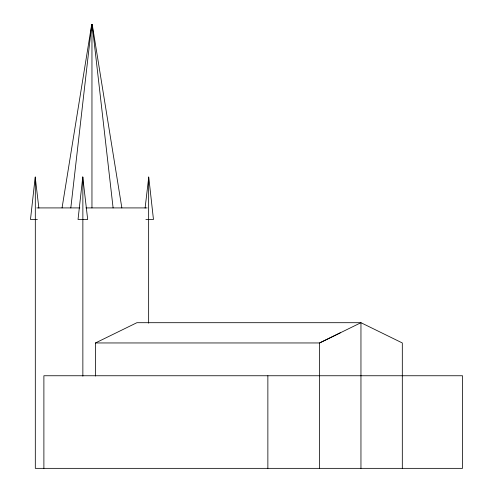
<?xml version="1.0" encoding="UTF-8"?>
<svg xmlns="http://www.w3.org/2000/svg" width="493" height="493" viewBox="0 0 493 493"><rect width="100%" height="100%" fill="white"/><g stroke="black" fill="none" stroke-linecap="round" stroke-linejoin="round"><path stroke-width="0.74" d="M145.09 208.126L148.744 177.049L153.465 219.49L145.891 219.49M70.813 207.917L91.741 24.65M62.056 207.917L91.661 24.65L92.259 24.65L121.857 207.917M95.488 376.036L95.488 342.955L136.894 322.699L360.956 322.699L402.313 342.955L402.313 468.35M340.262 332.83L319.587 342.955L95.488 342.955M36.839 207.917L79.872 207.917M85.887 207.917L147.13 207.917M37.376 219.49L30.486 219.49L35.213 177.049L38.867 208.126M92.173 24.65L113.1 207.917M360.956 468.35L360.956 322.699L319.587 342.955L319.587 468.35M267.865 375.752L267.865 468.35M148.646 177.049L148.646 323.155M91.957 24.65L91.957 207.917M82.861 177.049L82.861 376.159M43.889 468.35L43.889 375.752L462.514 375.752L462.514 468.35L35.311 468.35L35.311 177.049M82.762 177.049L78.036 219.49L87.686 219.49L82.762 177.049"/></g></svg>
